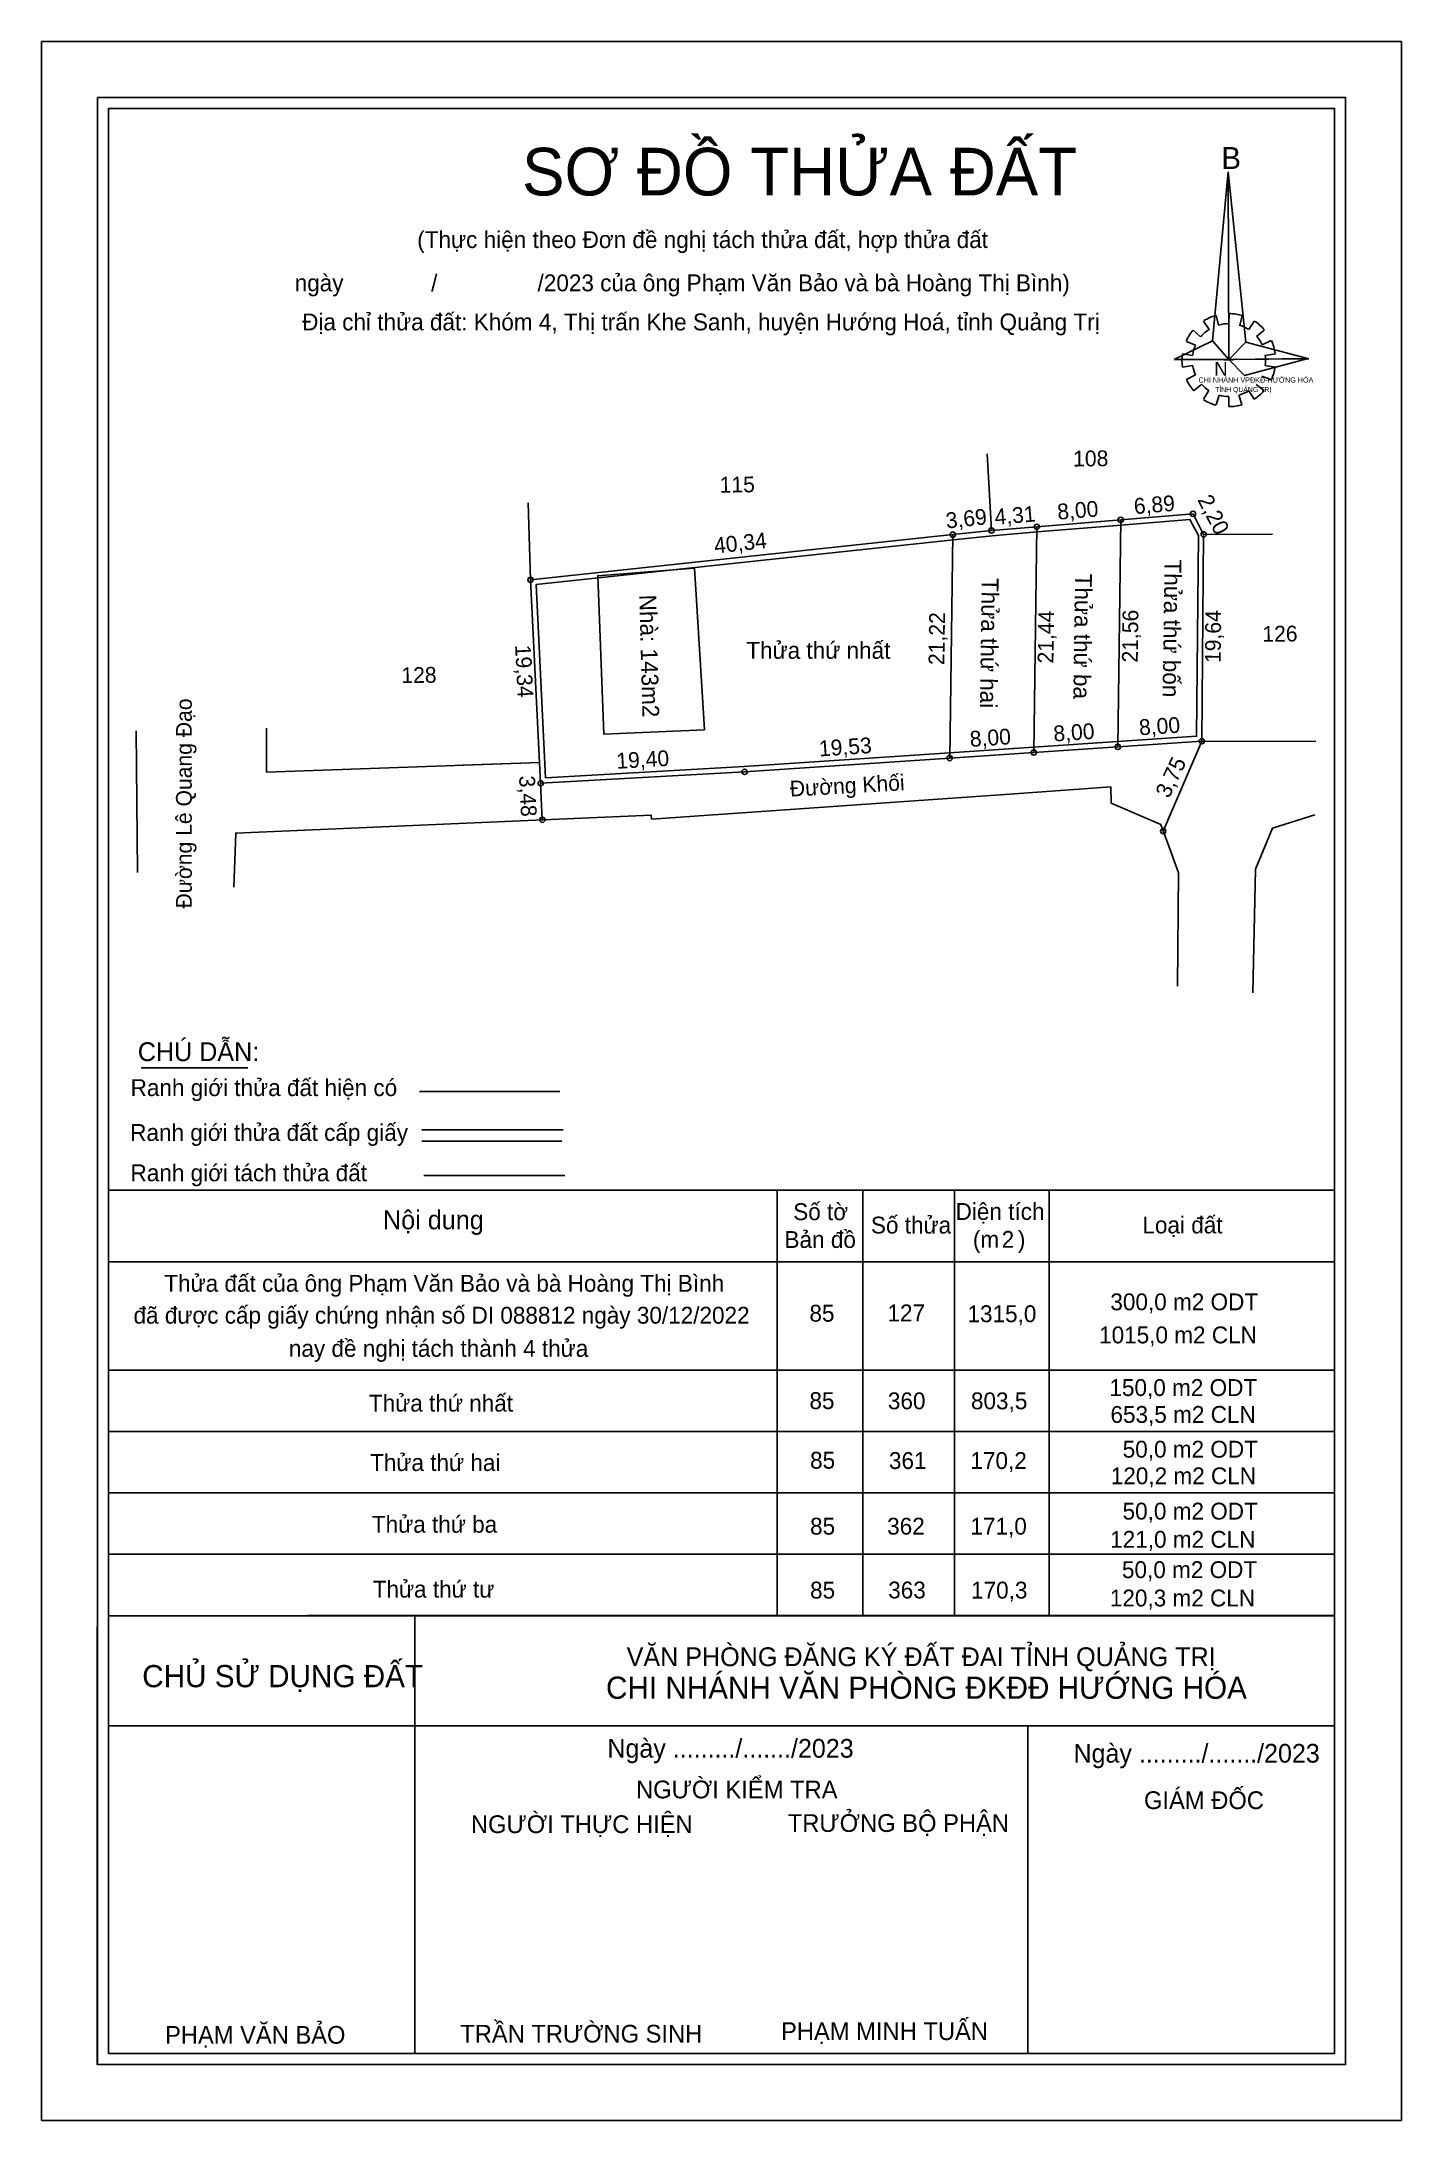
# Model space of a CAD drawing. Extents: x 550611 to 550740, y 1837995 to 1838192.
import ezdxf

# ---------------------------------------------------------------- set-up
doc = ezdxf.new("R2010")
doc.units = 0
for name, color, linetype in [('Level 1', 7, 'Continuous'), ('Level 10', 7, 'Continuous'), ('Level 13', 7, 'Continuous'), ('Level 14', 7, 'Continuous'), ('Level 16', 7, 'Continuous'), ('Level 17', 7, 'Continuous'), ('Level 2', 7, 'Continuous'), ('Level 20', 7, 'Continuous'), ('Level 23', 7, 'Continuous'), ('Level 27', 7, 'Continuous'), ('Level 5', 7, 'Continuous'), ('Level 6', 7, 'Continuous'), ('Level 62', 7, 'Continuous'), ('Level 63', 7, 'Continuous'), ('Level 9', 7, 'Continuous')]:
    doc.layers.add(name, color=color, linetype=linetype)

msp = doc.modelspace()

# ---------------------------------------------------------------- linework, layer by layer
at = {"layer": 'Level 1'}
for p, q in [((550723.7, 1838165.6), (550723.73, 1838166.56)), ((550720.31, 1838165), (550721.03, 1838164.37)), ((550721.83, 1838165.06), (550721.32, 1838165.84)), ((550722.5, 1838166.38), (550722.73, 1838165.45)), ((550724.97, 1838166.38), (550724.74, 1838165.42)), ((550725.6, 1838165.06), (550726.12, 1838165.84)), ((550727.07, 1838165), (550726.35, 1838164.4)), ((550719.3, 1838162.75), (550720.25, 1838162.6)), ((550720.54, 1838163.56), (550719.68, 1838163.92)), ((550726.87, 1838163.59), (550727.73, 1838164.01)), ((550728.14, 1838162.75), (550727.16, 1838162.6)), ((550720.25, 1838161.64), (550719.3, 1838161.49)), ((550719.68, 1838160.32), (550720.54, 1838160.74)), ((550723.24, 1838162.18), (550724.16, 1838162.18)), ((550727.75, 1838160.29), (550726.85, 1838160.63)), ((550727.16, 1838161.64), (550728.14, 1838161.49)), ((550728.14, 1838161.85), (550728.14, 1838161.85)), ((550728.14, 1838161.85), (550728.14, 1838161.85)), ((550721.11, 1838159.84), (550720.37, 1838159.24)), ((550721.32, 1838158.43), (550721.81, 1838159.27)), ((550722.78, 1838158.82), (550722.5, 1838157.89)), ((550723.7, 1838157.73), (550723.7, 1838158.67)), ((550724.65, 1838158.82), (550724.94, 1838157.92)), ((550726.12, 1838158.43), (550725.6, 1838159.24)), ((550726.3, 1838159.83), (550727.08, 1838159.26)), ((550617.31, 1838083.33), (550733.75, 1838083.33)), ((550617.31, 1838083.33), (550617.31, 1838042.96)), ((550680.81, 1838083.33), (550680.81, 1838042.96)), ((550688.96, 1838083.33), (550688.96, 1838042.96)), ((550697.67, 1838083.33), (550697.67, 1838042.96)), ((550706.65, 1838083.33), (550706.65, 1838042.96)), ((550617.31, 1838076.52), (550733.75, 1838076.52)), ((550617.31, 1838066.25), (550733.75, 1838066.25)), ((550617.31, 1838060.43), (550733.75, 1838060.43)), ((550617.31, 1838054.61), (550733.75, 1838054.61)), ((550617.31, 1838048.78), (550733.75, 1838048.78)), ((550617.3, 1838042.93), (550733.74, 1838042.93)), ((550619.34, 1838042.93), (550733.73, 1838042.93)), ((550625.06, 1838042.93), (550733.74, 1838042.93)), ((550636.2, 1838042.94), (550733.75, 1838042.94)), ((550646.41, 1838042.93), (550646.41, 1838001.37)), ((550616.24, 1838041.92), (550616.24, 1838000.31)), ((550617.3, 1838032.48), (550733.74, 1838032.48)), ((550617.3, 1838032.48), (550617.3, 1838001.37)), ((550704.63, 1838032.48), (550704.63, 1838001.37))]:
    msp.add_line(p, q, dxfattribs=at)
for points in [[(550723.65, 1838180.02), (550723.7, 1838162.21), (550722.15, 1838163.98)], [(550723.65, 1838180.02), (550723.7, 1838162.21), (550725.34, 1838163.86)], [(550718.53, 1838162.21), (550722.15, 1838163.98), (550723.7, 1838162.21)], [(550731.3, 1838162.27), (550723.7, 1838162.21), (550725.34, 1838163.86)], [(550731.24, 1838162.3), (550725.2, 1838160.68), (550723.7, 1838162.21)]]:
    msp.add_lwpolyline(points, close=True, dxfattribs=at)
for centre, major_axis, start_param, end_param in [((550723.72, 1838162.15), (4.44, 0), 1.279242, 1.563322), ((550723.72, 1838162.15), (4.44, 0), 2.439582, 2.724002), ((550723.72, 1838162.15), (3.48, 0), 2.133735, 2.444963), ((550723.72, 1838162.15), (4.44, 0), 1.84956, 2.139009), ((550723.72, 1838162.15), (3.48, 0), 1.569856, 1.856111), ((550723.72, 1838162.15), (3.48, 0), 1.002709, 1.275562), ((550723.72, 1838162.15), (4.44, 0), 0.710562, 0.996872), ((550723.69, 1838162.08), (3.72, -2.42), 3.569886, 3.856919), ((550723.72, 1838162.15), (3.48, 0), 2.723685, 3.015158), ((550723.72, 1838162.15), (3.48, 0), 0.426784, 0.706465), ((550723.72, 1838162.15), (3.48, 0), 6.135584, 6.416185), ((550723.72, 1838162.15), (4.44, 0), 0.139051, 0.433933), ((550723.72, 1838162.15), (3.48, 0), 3.2823, 3.561051), ((550723.72, 1838162.15), (4.44, 0), 5.849798, 6.138396), ((550723.72, 1838162.15), (4.44, 0), 3.569886, 3.856919), ((550723.72, 1838162.15), (3.48, 0), 3.860776, 4.132583), ((550723.72, 1838162.15), (3.48, 0), 4.438547, 4.71314), ((550723.72, 1838162.15), (3.48, 0), 4.990871, 5.284602), ((550723.72, 1838162.15), (4.44, 0), 5.285614, 5.570855), ((550723.69, 1838162.12), (4.44, 0), 4.147091, 4.436593), ((550723.72, 1838162.15), (4.44, 0), 4.71301, 4.997611)]:
    msp.add_ellipse(centre, major_axis=major_axis, ratio=0.995001, start_param=start_param, end_param=end_param, dxfattribs=at)
at = {"layer": 'Level 10'}
for p, q in [((550705.47, 1838146.32), (550713.44, 1838146.98)), ((550713.17, 1838125.43), (550713.44, 1838146.98)), ((550697.2, 1838124.36), (550697.5, 1838145.58)), ((550705.19, 1838124.89), (550705.47, 1838146.32)), ((550705.19, 1838124.89), (550713.17, 1838125.43)), ((550697.2, 1838124.36), (550705.19, 1838124.89))]:
    msp.add_line(p, q, dxfattribs=at)
for points in [[(550713.17, 1838125.43), (550721.15, 1838125.96), (550721.32, 1838145.6), (550720.31, 1838147.55), (550713.44, 1838146.98)], [(550697.2, 1838124.36), (550677.72, 1838123.05), (550658.35, 1838121.97), (550657.39, 1838141.29), (550697.5, 1838145.58)], [(550697.5, 1838145.58), (550701.17, 1838145.97), (550705.47, 1838146.32)]]:
    msp.add_lwpolyline(points, dxfattribs=at)
at = {"layer": 'Level 14'}
msp.add_lwpolyline([(550673.91, 1838127.04), (550672.96, 1838142.38), (550663.77, 1838141.67), (550664.36, 1838126.63), (550673.91, 1838127.04)], dxfattribs=at)
at = {"layer": 'Level 16'}
for p, q in [((550701.17, 1838145.97), (550700.75, 1838153.26)), ((550657.39, 1838141.29), (550657.17, 1838148.59)), ((550721.32, 1838145.6), (550727.86, 1838145.61)), ((550632.31, 1838127.19), (550632.32, 1838123.02)), ((550721.15, 1838125.96), (550731.98, 1838125.94)), ((550632.32, 1838123.02), (550658.25, 1838123.94))]:
    msp.add_line(p, q, dxfattribs=at)
at = {"layer": 'Level 17'}
msp.add_line((550620.42, 1838094.94), (550630.53, 1838094.94), dxfattribs=at)
at = {"layer": 'Level 2'}
msp.add_lwpolyline([(550610.95, 1838192.39), (550740.1, 1838192.39), (550740.1, 1837995.01), (550610.95, 1837995.01)], close=True, dxfattribs=at)
at = {"layer": 'Level 20'}
for centre in [(550713.44, 1838146.98), (550720.31, 1838147.55), (550697.5, 1838145.58), (550701.17, 1838145.97), (550705.47, 1838146.32), (550721.32, 1838145.6), (550657.39, 1838141.29), (550705.19, 1838124.89), (550713.17, 1838125.43), (550721.15, 1838125.96), (550677.72, 1838123.05), (550697.2, 1838124.36), (550658.35, 1838121.97), (550658.51, 1838118.5), (550717.48, 1838117.42)]:
    msp.add_circle(centre, 0.25, dxfattribs=at)
at = {"layer": 'Level 23'}
msp.add_line((550619.95, 1838126.95), (550620.05, 1838113.5), dxfattribs=at)
for points in [[(550629.21, 1838112.11), (550629.39, 1838117.24), (550632.33, 1838117.37), (550668.86, 1838118.94), (550668.88, 1838118.57), (550703.34, 1838120.98), (550712.51, 1838121.62), (550712.52, 1838120.08), (550717.25, 1838118.05), (550718.24, 1838115.38), (550718.94, 1838113.48), (550718.85, 1838102.71)], [(550726, 1838102.06), (550726.25, 1838113.82), (550727.85, 1838117.7), (550731.89, 1838118.97)]]:
    msp.add_lwpolyline(points, dxfattribs=at)
at = {"layer": 'Level 27'}
msp.add_line((550658.25, 1838123.94), (550650.95, 1838123.68), dxfattribs=at)
msp.add_line((550658.25, 1838123.94), (550650.95, 1838123.68), dxfattribs=at)
at = {"layer": 'Level 5'}
for p, q in [((550721.15, 1838125.96), (550717.48, 1838117.42)), ((550658.35, 1838121.97), (550658.5, 1838118.49))]:
    msp.add_line(p, q, dxfattribs=at)
msp.add_lwpolyline([(550616.25, 1838187.09), (550734.8, 1838187.09), (550734.8, 1838000.31), (550616.25, 1838000.31)], close=True, dxfattribs=at)
msp.add_lwpolyline([(550733.75, 1838042.94), (550733.75, 1838001.36), (550617.31, 1838001.36), (550617.31, 1838186.04), (550733.75, 1838186.04), (550733.75, 1838001.36)], dxfattribs=at)
at = {"layer": 'Level 6'}
for p, q in [((550646.86, 1838092.69), (550660.18, 1838092.69)), ((550647.07, 1838089.06), (550660.48, 1838089.06)), ((550647.07, 1838087.99), (550660.36, 1838087.99))]:
    msp.add_line(p, q, dxfattribs=at)
at = {"layer": 'Level 62'}
msp.add_lwpolyline([(550616.25, 1838187.09), (550734.8, 1838187.09), (550734.8, 1838000.31), (550616.25, 1838000.31)], close=True, dxfattribs=at)
at = {"layer": 'Level 63'}
msp.add_line((550647.26, 1838084.72), (550660.65, 1838084.72), dxfattribs=at)
at = {"layer": 'Level 9'}
for p, q in [((550705.51, 1838145.83), (550713.48, 1838146.48)), ((550697.17, 1838124.85), (550705.15, 1838125.39)), ((550705.15, 1838125.39), (550713.13, 1838125.92))]:
    msp.add_line(p, q, dxfattribs=at)
for points in [[(550713.13, 1838125.92), (550720.65, 1838126.43), (550720.82, 1838145.48), (550720.02, 1838147.02), (550713.48, 1838146.48)], [(550697.17, 1838124.85), (550677.69, 1838123.55), (550658.82, 1838122.5), (550657.91, 1838140.84), (550697.56, 1838145.08)], [(550697.56, 1838145.08), (550701.22, 1838145.47), (550705.51, 1838145.83)]]:
    msp.add_lwpolyline(points, dxfattribs=at)

# ---------------------------------------------------------------- texts
at = {"layer": 'Level 1'}
for s, height, p in [('SƠ ĐỒ THỬA ĐẤT', 4.5265, (550656.58, 1838177.78)), ('B', 2.09, (550723, 1838180.29)), ('CHI NHÁNH VPĐKĐ-HƯỚNG HÓA', 0.4942, (550720.83, 1838160.01)), ('N', 1.31, (550722.33, 1838160.66)), ('TỈNH QUẢNG TRỊ', 0.4722, (550722.41, 1838159.12)), ('VĂN PHÒNG ĐĂNG KÝ ĐẤT ĐAI TỈNH QUẢNG TRỊ', 1.7843, (550666.52, 1838038.14)), ('CHỦ SỬ DỤNG ĐẤT', 2.1071, (550620.51, 1838036.14)), ('CHI NHÁNH VĂN PHÒNG ĐKĐĐ HƯỚNG HÓA', 2.1071, (550664.56, 1838035.04)), ('NGƯỜI KIỂM TRA', 1.6856, (550667.41, 1838025.59)), ('GIÁM ĐỐC', 1.686, (550715.65, 1838024.57)), ('NGƯỜI THỰC HIỆN', 1.6856, (550651.73, 1838022.29)), ('TRƯỞNG BỘ PHẬN', 1.6856, (550681.82, 1838022.4)), ('TRẦN TRƯỜNG SINH', 1.6827, (550650.72, 1838002.4)), ('PHẠM MINH TUẤN', 1.6856, (550681.18, 1838002.64)), ('PHẠM VĂN BẢO', 1.6827, (550622.68, 1838002.29))]:
    msp.add_text(s, height=height, dxfattribs=at).set_placement(p)
at = {"layer": 'Level 13'}
for s, p in [('(Thực hiện theo Đơn đề nghị tách thửa đất, hợp thửa đất', (550646.63, 1838172.79)), ('ngày              /                /2023 của ông Phạm Văn Bảo và bà Hoàng Thị Bình)', (550634.99, 1838168.68)), ('Địa chỉ thửa đất: Khóm 4, Thị trấn Khe Sanh, huyện Hướng Hoá, tỉnh Quảng Trị', (550635.7, 1838164.97))]:
    msp.add_text(s, height=1.6, dxfattribs=at).set_placement(p)
at = {"layer": 'Level 16'}
for s, p in [('108', (550708.93, 1838152.04)), ('115', (550675.36, 1838149.56)), ('126', (550726.9, 1838135.4)), ('128', (550645.13, 1838131.48))]:
    msp.add_text(s, height=1.5, rotation=0.6922, dxfattribs=at).set_placement(p)
at = {"layer": 'Level 5'}
for s, rotation, p in [('8,00', 4.7187, (550707.48, 1838146.99)), ('6,89', 4.7192, (550714.75, 1838147.52)), ('2,20', 297.3818, (550720.7, 1838148.88)), ('3,69', 6.1009, (550696.91, 1838146.15)), ('4,31', 4.7195, (550701.52, 1838146.51)), ('40,34', 6.1017, (550674.9, 1838143.78)), ('21,22', 89.1934, (550696.69, 1838133.18)), ('21,44', 89.2468, (550707.05, 1838133.33)), ('21,56', 89.2758, (550715.06, 1838133.42)), ('19,64', 89.5041, (550722.94, 1838133.38)), ('19,34', 272.8447, (550655.92, 1838135.08)), ('8,00', 3.8331, (550699.16, 1838125.42)), ('8,00', 3.8338, (550707.1, 1838125.93)), ('8,00', 3.8331, (550715.23, 1838126.52)), ('19,40', 3.1913, (550665.58, 1838123.34)), ('19,53', 3.8334, (550684.83, 1838124.51))]:
    msp.add_text(s, height=1.5, rotation=rotation, dxfattribs=at).set_placement(p)
at = {"layer": 'Level 6'}
for s, height, rotation, p in [('Thửa thứ bốn', 1.6, 269.1831, (550717.61, 1838143.23)), ('Thửa thứ hai', 1.6, 269.1831, (550700.25, 1838141.48)), ('Thửa thứ ba', 1.6, 269.1831, (550709.11, 1838141.88)), ('Nhà: 143m2', 1.6, 271.4899, (550667.72, 1838139.86)), ('Đường Lê Quang Đạo', 1.5, 90, (550625.22, 1838110.08)), ('3,75', 1.5, 64.4118, (550718.03, 1838120.47)), ('3,48', 1.5, 272.9059, (550656.3, 1838122.66)), ('Đường Khối', 1.5, 3.1913, (550682.06, 1838120.7))]:
    msp.add_text(s, height=height, rotation=rotation, dxfattribs=at).set_placement(p)
for s, height, p in [('Thửa thứ nhất', 1.6, (550677.88, 1838133.79)), ('CHÚ DẪN:', 1.784, (550620.09, 1838095.59)), ('Ranh giới thửa đất hiện có', 1.6, (550619.41, 1838092.27)), ('Ranh giới thửa đất cấp giấy', 1.6, (550619.37, 1838088.01)), ('Ranh giới tách thửa đất', 1.6, (550619.4, 1838084.18)), ('Số tờ', 1.6, (550682.34, 1838080.49)), ('Diện tích', 1.6, (550697.76, 1838080.51)), ('Nội dung', 1.788, (550643.38, 1838079.62)), ('Bản đồ', 1.6, (550681.51, 1838077.85)), ('Số thửa', 1.6, (550689.72, 1838079.22)), ('Loại đất', 1.6, (550715.5, 1838079.23)), ('(m   )', 1.6, (550699.4, 1838077.86)), ('2', 1.6, (550702.14, 1838077.86)), ('Thửa đất của ông Phạm Văn Bảo và bà Hoàng Thị Bình', 1.6, (550622.61, 1838073.69)), (' đã được cấp giấy chứng nhận số DI 088812 ngày 30/12/2022', 1.6, (550619.09, 1838070.66)), ('85', 1.6, (550683.88, 1838070.85)), ('127', 1.6, (550691.29, 1838070.88)), ('1315,0', 1.6, (550698.89, 1838070.8)), ('300,0 m2 ODT', 1.6, (550712.46, 1838071.93)), ('1015,0 m2 CLN', 1.6, (550711.39, 1838068.79)), ('nay đề nghị tách thành 4 thửa', 1.6, (550634.44, 1838067.51)), ('Thửa thứ nhất', 1.6, (550642.04, 1838062.31)), ('85', 1.6, (550683.88, 1838062.55)), ('360', 1.6, (550691.33, 1838062.53)), ('803,5', 1.6, (550699.22, 1838062.53)), ('150,0 m2 ODT', 1.6, (550712.37, 1838063.79)), ('653,5 m2 CLN', 1.6, (550712.47, 1838061.24)), ('Thửa thứ hai', 1.6, (550642.15, 1838056.67)), ('85', 1.6, (550683.94, 1838056.89)), ('361', 1.6, (550691.43, 1838056.86)), ('170,2', 1.6, (550699.17, 1838056.86)), ('50,0 m2 ODT', 1.6, (550713.63, 1838057.94)), ('120,2 m2 CLN', 1.6, (550712.5, 1838055.41)), ('Thửa thứ ba', 1.6, (550642.32, 1838050.81)), ('85', 1.6, (550683.94, 1838050.63)), ('362', 1.6, (550691.26, 1838050.63)), ('171,0', 1.6, (550699.17, 1838050.63)), ('50,0 m2 ODT', 1.6, (550713.62, 1838052.06)), ('121,0 m2 CLN', 1.6, (550712.44, 1838049.38)), ('50,0 m2 ODT', 1.6, (550713.56, 1838046.5)), ('Thửa thứ tư', 1.6, (550642.4, 1838044.65)), ('85', 1.6, (550683.94, 1838044.56)), ('363', 1.6, (550691.36, 1838044.57)), ('170,3', 1.6, (550699.23, 1838044.56)), ('120,3 m2 CLN', 1.6, (550712.41, 1838043.81)), ('Ngày ........./......./2023', 1.7778, (550664.69, 1838029.45)), ('Ngày ........./......./2023', 1.7778, (550708.96, 1838028.98))]:
    msp.add_text(s, height=height, dxfattribs=at).set_placement(p)

doc.saveas('drawing.dxf')
